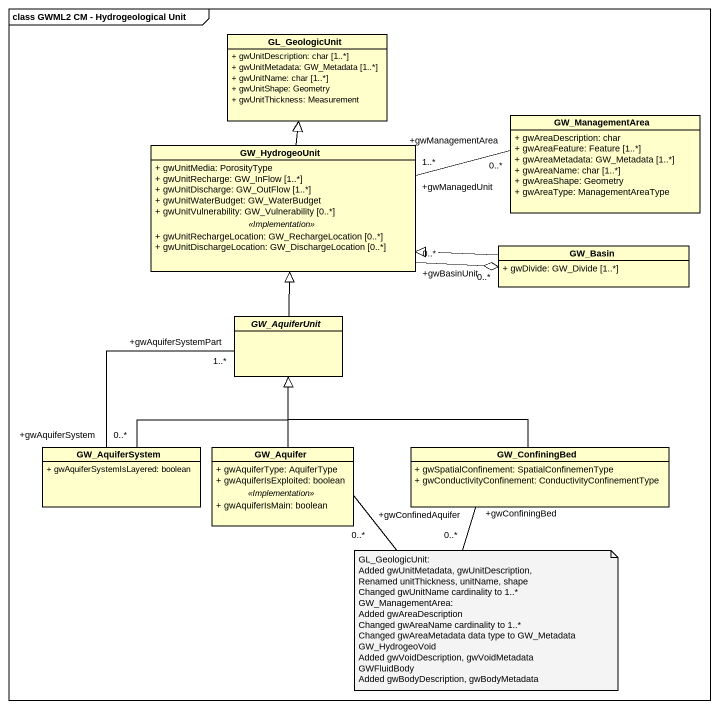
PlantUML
@startuml
mainframe class GWML2 CM - Hydrogeological Unit
hide circle
hide empty members
skinparam classAttributeIconSize 0
class GL_GeologicUnit {
  + gwUnitDescription: char [1..*]
  + gwUnitMetadata: GW_Metadata [1..*]
  + gwUnitName: char [1..*]
  + gwUnitShape: Geometry
  + gwUnitThickness: Measurement
}
class GW_ManagementArea {
  + gwAreaDescription: char
  + gwAreaFeature: Feature [1..*]
  + gwAreaMetadata: GW_Metadata [1..*]
  + gwAreaName: char [1..*]
  + gwAreaShape: Geometry
  + gwAreaType: ManagementAreaType
}
class GW_HydrogeoUnit {
  + gwUnitMedia: PorosityType
  + gwUnitRecharge: GW_InFlow [1..*]
  + gwUnitDischarge: GW_OutFlow [1..*]
  + gwUnitWaterBudget: GW_WaterBudget
  + gwUnitVulnerability: GW_Vulnerability [0..*]
  .. <<Implementation>> ..
  + gwUnitRechargeLocation: GW_RechargeLocation [0..*]
  + gwUnitDischargeLocation: GW_DischargeLocation [0..*]
}
class GW_Basin {
  + gwDivide: GW_Divide [1..*]
}
abstract class GW_AquiferUnit
class GW_AquiferSystem {
  + gwAquiferSystemIsLayered: boolean
}
class GW_Aquifer {
  + gwAquiferType: AquiferType
  + gwAquiferIsExploited: boolean
  .. <<Implementation>> ..
  + gwAquiferIsMain: boolean
}
class GW_ConfiningBed {
  + gwSpatialConfinement: SpatialConfinemenType
  + gwConductivityConfinement: ConductivityConfinementType
}
GW_ManagementArea "+gwManagementArea\n0..*" -left- "+gwManagedUnit\n1..*" GW_HydrogeoUnit
GW_HydrogeoUnit -up-|> GL_GeologicUnit
GW_Basin -left-|> GW_HydrogeoUnit
GW_Basin "0..*" o-left- "+gwBasinUnit\n0..*" GW_HydrogeoUnit
GW_AquiferUnit -up-|> GW_HydrogeoUnit
GW_AquiferSystem -up-|> GW_AquiferUnit
GW_AquiferSystem "+gwAquiferSystem\n0..*" -up- "+gwAquiferSystemPart\n1..*" GW_AquiferUnit
GW_Aquifer -up-|> GW_AquiferUnit
GW_Aquifer "+gwConfinedAquifer\n0..*" -right- "+gwConfiningBed\n0..*" GW_ConfiningBed
GW_ConfiningBed -left-|> GW_AquiferUnit
note as N1
  GL_GeologicUnit:
  Added gwUnitMetadata, gwUnitDescription,
  Renamed unitThickness, unitName, shape
  Changed gwUnitName cardinality to 1..*
  GW_ManagementArea:
  Added gwAreaDescription
  Changed gwAreaName cardinality to 1..*
  Changed gwAreaMetadata data type to GW_Metadata
  GW_HydrogeoVoid
  Added gwVoidDescription, gwVoidMetadata
  GWFluidBody
  Added gwBodyDescription, gwBodyMetadata
end note
@enduml
